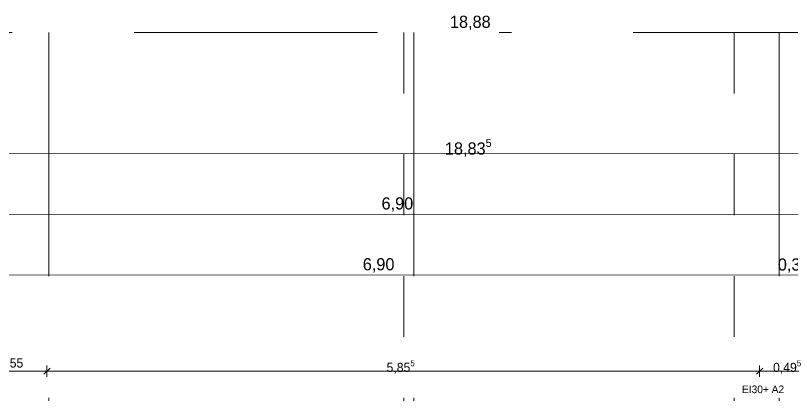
# Model space of a CAD drawing. Header units: metres. Extents: x -4 to 206, y -18 to 45.
# Drawn here: x 39.03 to 45.4, y -0.98 to 2.14 of the extents above; entities that cross this region are included whole.
import ezdxf

# ---------------------------------------------------------------- set-up
doc = ezdxf.new("R2010")
doc.units = ezdxf.units.M
doc.header["$MEASUREMENT"] = 0
doc.linetypes.add('Achse', pattern=[0.004, 0.002, -0.001, 0, -0.001])
doc.linetypes.add('Untersicht', pattern=[0.001, 0.0005, -0.0005])
for name, color, linetype in [('2._1.DG PP STG2_5_000 Achsraster', 7, 'Continuous'), ('2._1.DG PP STG2_5_851 Marker Schnitt', 7, 'Continuous'), ('2._1.DG PP STG2_5_870 Dokumentation allgemein', 7, 'Continuous'), ('2._1.DG PP STG2_5_950 Polierplan Bemaßung', 7, 'Continuous')]:
    doc.layers.add(name, color=color, linetype=linetype)
doc.styles.add('ERSTELLTER_STIL_2', font='')
doc.styles.get('ERSTELLTER_STIL_2').set_extended_font_data('Eurostile')

msp = doc.modelspace()

# ---------------------------------------------------------------- linework, layer by layer
at = {"layer": '2._1.DG PP STG2_5_000 Achsraster', "color": 5, "linetype": 'Achse', "lineweight": 0, "ltscale": 1000}
for p, q in [((31.8, 1.9963), (54.3, 1.9963)), ((39.3, 1.9963), (39.3, -16.0037)), ((42.3, 1.9963), (42.3, -16.0037)), ((45.3, 1.9963), (45.3, -16.0037))]:
    msp.add_line(p, q, dxfattribs=at)
at = {"layer": '2._1.DG PP STG2_5_851 Marker Schnitt', "color": 7, "linetype": 'Untersicht', "lineweight": 13, "ltscale": 1000}
for p, q in [((42.2179, 1.9963), (42.2179, -9.1314)), ((44.93, 1.9963), (44.93, -15.6487))]:
    msp.add_line(p, q, dxfattribs=at)
at = {"layer": '2._1.DG PP STG2_5_950 Polierplan Bemaßung', "color": 1, "linetype": 'Continuous', "lineweight": 13, "ltscale": 1000, "true_color": 0xfb0106}
for p, q in [((33.3662, 1.0087), (52.2012, 0.9994)), ((38.7374, 0.506), (45.636, 0.5026))]:
    msp.add_line(p, q, dxfattribs=at)
at = {"layer": '2._1.DG PP STG2_5_950 Polierplan Bemaßung', "color": 7, "linetype": 'Continuous', "lineweight": 13, "ltscale": 1000}
for p, q in [((38.7357, 0.006), (45.6357, 0.0026)), ((39.31, -0.7598), (39.26, -0.8098)), ((39.285, -0.8316), (39.285, -0.7379)), ((45.165, -0.7598), (45.115, -0.8098)), ((45.14, -0.8316), (45.14, -0.7379)), ((38.735, -0.7848), (39.285, -0.7848)), ((39.285, -0.7848), (45.14, -0.7848)), ((45.14, -0.7848), (45.635, -0.7848))]:
    msp.add_line(p, q, dxfattribs=at)

# ---------------------------------------------------------------- texts
at = {"layer": '2._1.DG PP STG2_5_870 Dokumentation allgemein', "color": 14, "linetype": 'Continuous', "lineweight": 13, "true_color": 0xa80000, "insert": (44.9948, -0.967), "char_height": 0.0625, "attachment_point": 7, "style": 'ERSTELLTER_STIL_2'}
msp.add_mtext('\\A1;{\\pql;\\fEurostile|b0|i0|c0|p0;\\W1.000000;EI30+ A2}', dxfattribs=at)
at = {"layer": '2._1.DG PP STG2_5_950 Polierplan Bemaßung', "color": 1, "linetype": 'Continuous', "lineweight": 13, "true_color": 0xfb0106, "char_height": 0.1, "attachment_point": 7, "style": 'ERSTELLTER_STIL_2'}
for s, insert, width, rotation in [('\\A1;{\\pql;\\fEurostile|b0|i0|c0|p0;\\W1.000000;18,88}', (42.5954, 2.0169), 0.398365, 359.99262), ('\\A1;{\\pql;\\fEurostile|b0|i0|c0|p0;\\W1.000000;6,90}', (42.0335, 0.5244), 0.306373, 359.97169)]:
    msp.add_mtext(s, dxfattribs=dict(at, insert=insert, width=width, rotation=rotation))
at = {"layer": '2._1.DG PP STG2_5_950 Polierplan Bemaßung', "color": 1, "linetype": 'Continuous', "lineweight": 13, "true_color": 0xfb0106, "insert": (42.5541, 0.9652), "char_height": 0.1, "attachment_point": 7, "rotation": 359.97169, "style": 'ERSTELLTER_STIL_2'}
msp.add_mtext('\\A1;{\\pql;\\fEurostile|b0|i0|c0|p0;\\W1.000000;18,83\\fEurostile|b0|i0|c0|p0;\\W1.000000;\\A1{\\H.66x;\\S5^  ;}}', dxfattribs=at)
at = {"layer": '2._1.DG PP STG2_5_950 Polierplan Bemaßung', "color": 7, "linetype": 'Continuous', "lineweight": 13, "char_height": 0.1, "width": 0.306373, "attachment_point": 7, "rotation": 359.97169, "style": 'ERSTELLTER_STIL_2'}
for s, insert in [('\\A1;{\\pql;\\fEurostile|b0|i0|c0|p0;\\W1.000000;6,90}', (41.8793, 0.0245)), ('\\A1;{\\pql;\\fEurostile|b0|i0|c0|p0;\\W1.000000;0,31}', (45.2893, 0.0228))]:
    msp.add_mtext(s, dxfattribs=dict(at, insert=insert))
at = {"layer": '2._1.DG PP STG2_5_950 Polierplan Bemaßung', "color": 7, "linetype": 'Continuous', "lineweight": 13, "insert": (38.8951, -0.7698), "char_height": 0.075, "width": 0.22978, "attachment_point": 7, "style": 'ERSTELLTER_STIL_2'}
msp.add_mtext('\\A1;{\\pql;\\fEurostile|b0|i0|c0|p0;\\W1.000000;0,55}', dxfattribs=at)
at = {"layer": '2._1.DG PP STG2_5_950 Polierplan Bemaßung', "color": 7, "linetype": 'Continuous', "lineweight": 13, "char_height": 0.075, "attachment_point": 7, "style": 'ERSTELLTER_STIL_2'}
for s, insert in [('\\A1;{\\pql;\\fEurostile|b0|i0|c0|p0;\\W1.000000;5,85\\fEurostile|b0|i0|c0|p0;\\W1.000000;\\A1{\\H.66x;\\S5^  ;}}', (42.0749, -0.814)), ('\\A1;{\\pql;\\fEurostile|b0|i0|c0|p0;\\W1.000000;0,49\\fEurostile|b0|i0|c0|p0;\\W1.000000;\\A1{\\H.66x;\\S5^  ;}}', (45.2499, -0.814))]:
    msp.add_mtext(s, dxfattribs=dict(at, insert=insert))

doc.saveas('drawing.dxf')
